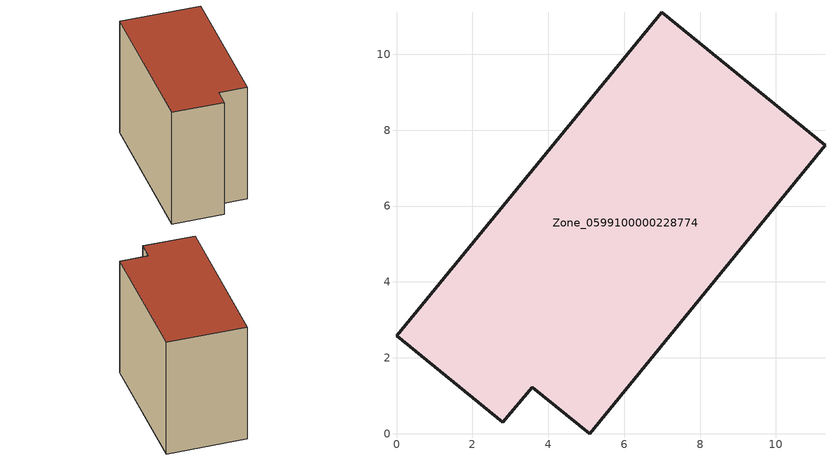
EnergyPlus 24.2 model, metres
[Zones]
Zone_0599100000228774
 floor ground (C_G): 3.57,1.22 2.8,0.3 0,2.58 6.99,11.11 11.29,7.6 5.09,0 z0
 wall outside (C_F): 6.99,11.11 0,2.58 2.8,0.3 3.57,1.22 5.09,0 11.29,7.6 6.99,11.11 z0:8.86
 roof outside (C_R): 5.09,0 11.29,7.6 6.99,11.11 0,2.58 2.8,0.3 3.57,1.22 z8.86
[BUILDING]
Pand.0599100000228774: North Axis=0; Terrain=City; Loads Convergence Tolerance Value=0.04; Temperature Convergence Tolerance Value=0.4; Solar Distribution=FullExterior; Maximum Number of Warmup Days=25; Minimum Number of Warmup Days=1
[Site:Location]
Rotterdam.The.Hague.AP_ZH_NLD Design_Conditions: Latitude=51.96; Longitude=4.45; Time Zone=1; Elevation=-4.5
[SITE:GROUNDTEMPERATURE:BUILDINGSURFACE]
18, 18, 18, 18, 18, 18, 18, 18, 18, 18, 18, 18
[MATERIAL] Thermal Absorptance=0.9; Solar Absorptance=0.7; Visible Absorptance=0.7
Name | Roughness | Thickness | Conductivity | Density | Specific Heat
G.TC.1946 | MediumSmooth | 0.15 | 1 | 540 | 1210
F.TC.1946 | Rough | 0.3 | 0.857143 | 1920 | 840
R.TC.1946 | MediumRough | 0.2 | 0.909091 | 1500 | 1000
[CONSTRUCTION]
C_G: G.TC.1946
C_F: F.TC.1946
C_R: R.TC.1946
[ZONE]
Zone_0599100000228774: Type=1; Multiplier=1; Ceiling Height=Autocalculate; Volume=Autocalculate; Floor Area=autocalculate; Part of Total Floor Area=Yes
[ZONEINFILTRATION:DESIGNFLOWRATE]
Infil_Zone_0599100000228774: Zone or ZoneList or Space or SpaceList=Zone_0599100000228774; Schedule=AlwaysOn; Design Flow Rate Calculation Method=Flow/Area; Flow Rate per Floor Area=0.003; Constant Term Coefficient=1; Temperature Term Coefficient=0; Velocity Term Coefficient=0; Velocity Squared Term Coefficient=0
[HVACTEMPLATE:ZONE:IDEALLOADSAIRSYSTEM]
Zone_0599100000228774: Maximum Heating Supply Air Temperature=50; Minimum Cooling Supply Air Temperature=13; Maximum Heating Supply Air Humidity Ratio=0.0156; Minimum Cooling Supply Air Humidity Ratio=0.0077; Heating Limit=NoLimit; Cooling Limit=NoLimit; Dehumidification Control Type=ConstantSensibleHeatRatio; Cooling Sensible Heat Ratio=0.7; Dehumidification Setpoint=60; Humidification Control Type=None; Humidification Setpoint=30; Outdoor Air Method=None; Outdoor Air Flow Rate per Person=0.00944; Outdoor Air Flow Rate per Zone Floor Area=0; Outdoor Air Flow Rate per Zone=0; Demand Controlled Ventilation Type=None; Outdoor Air Economizer Type=NoEconomizer; Heat Recovery Type=None; Sensible Heat Recovery Effectiveness=0.7; Latent Heat Recovery Effectiveness=0.65
[ZONECONTROL:THERMOSTAT]
ThermostatControl_Zone_0599100000228774: Zone or ZoneList=Zone_0599100000228774; Control Type Schedule=DualSetpointControlType; Control 1=Thermostat_Zone_0599100000228774; Temperature Difference Between Cutout And Setpoint=0
[THERMOSTATSETPOINT:DUALSETPOINT]
Thermostat_Zone_0599100000228774: Heating Setpoint Temperature Schedule=HeatingSetpoint_Zone_0599100000228774; Cooling Setpoint Temperature Schedule=CoolingSetpoint_Zone_0599100000228774
[SCHEDULE:COMPACT]
HeatingSetpoint_Zone_0599100000228774: Through: 12/31, For: AllDays, Until: 24:00, 21
CoolingSetpoint_Zone_0599100000228774: Through: 12/31, For: AllDays, Until: 24:00, 24
DualSetpointControlType: Through: 12/31, For: AllDays, Until: 24:00, 4
AlwaysOn: Through: 12/31, For: AllDays, Until: 24:00, 1
